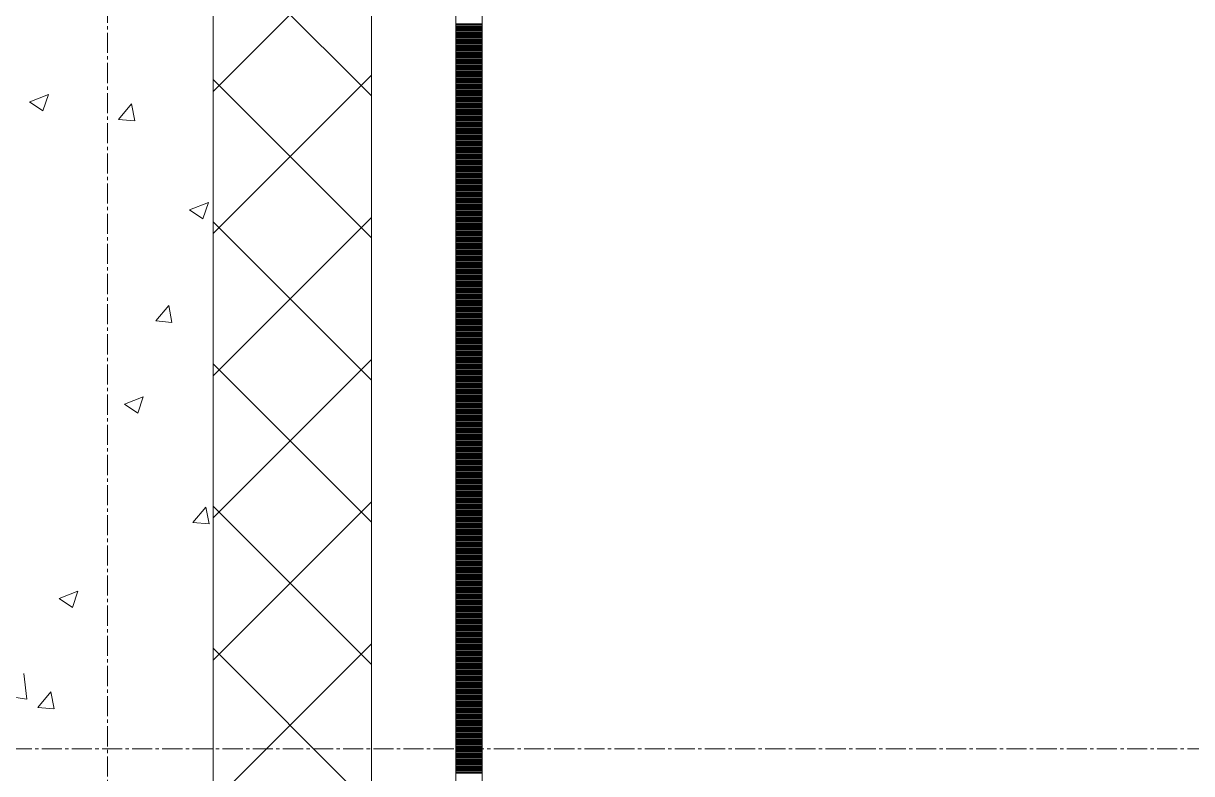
# Model space of a CAD drawing. Header units: millimetres. Extents: x 470010 to 1231400, y -134005 to 421770.
# Drawn here: x 529025 to 530132, y -78859 to -78148 of the extents above; entities that cross this region are included whole.
import ezdxf

# ---------------------------------------------------------------- set-up
doc = ezdxf.new("R2010")
doc.units = ezdxf.units.MM
doc.linetypes.add('CENTER2', pattern=[28.575, 19.05, -3.175, 3.175, -3.175])
doc.layers.add('АР_Оси_РД_100', color=7, linetype='Continuous', lineweight=0, true_color=0x525252)
for name, color, linetype, lineweight in [('АР_Стены ПЕНОблок', 52, 'Continuous', 20), ('АР_Тонкая', 254, 'Continuous', 5), ('АР_Утеплитель', 31, 'Continuous', 0), ('АР_Штриховка', 8, 'Continuous', 0)]:
    doc.layers.add(name, color=color, linetype=linetype, lineweight=lineweight)

msp = doc.modelspace()

# ---------------------------------------------------------------- linework, layer by layer
at = {"layer": 'АР_Оси_РД_100', "linetype": 'CENTER2'}
for p, q in [((529104.533, -97435.876), (529104.533, -61707.197)), ((533204.533, -78835.876), (513999.575, -78835.876))]:
    msp.add_line(p, q, dxfattribs=at)
at = {"layer": 'АР_Стены ПЕНОблок', "color": 18, "linetype": 'Continuous', "lineweight": 20, "true_color": 0x000000}
msp.add_line((529204.532, -81935.876), (529204.532, -71735.876), dxfattribs=at)
at = {"layer": 'АР_Тонкая', "color": 18, "linetype": 'Continuous', "lineweight": 5, "true_color": 0x000000}
for p, q in [((529354.532, -71735.876), (529354.532, -81935.876)), ((529434.532, -81935.876), (529434.532, -71735.876)), ((529434.532, -71735.876), (529434.532, -81935.876)), ((529459.532, -81935.876), (529459.532, -71735.876))]:
    msp.add_line(p, q, dxfattribs=at)
at = {"layer": 'АР_Утеплитель', "color": 18, "linetype": 'Continuous', "lineweight": 0, "true_color": 0x000000}
for p, q in [((529204.532, -71735.876), (529204.532, -81935.876)), ((529354.532, -81935.876), (529354.532, -71735.876))]:
    msp.add_line(p, q, dxfattribs=at)
at = {"layer": 'АР_Штриховка', "color": 18, "linetype": 'Continuous', "lineweight": 0, "true_color": 0x000000}
for p, q in [((529204.532, -78212.877), (529354.532, -78062.877)), ((529354.532, -78217.02), (529204.532, -78067.02)), ((529434.532, -78148.876), (529459.532, -78148.876)), ((529434.532, -78149.876), (529459.532, -78149.876)), ((529434.532, -78150.876), (529459.532, -78150.876)), ((529434.532, -78151.876), (529459.532, -78151.876)), ((529434.532, -78152.876), (529459.532, -78152.876)), ((529434.532, -78153.876), (529459.532, -78153.876)), ((529434.532, -78154.876), (529459.532, -78154.876)), ((529434.532, -78155.876), (529459.532, -78155.876)), ((529434.532, -78156.876), (529459.532, -78156.876)), ((529434.532, -78157.876), (529459.532, -78157.876)), ((529434.532, -78158.876), (529459.532, -78158.876)), ((529434.532, -78159.876), (529459.532, -78159.876)), ((529434.532, -78160.876), (529459.532, -78160.876)), ((529434.532, -78161.876), (529459.532, -78161.876)), ((529434.532, -78162.876), (529459.532, -78162.876)), ((529434.532, -78163.876), (529459.532, -78163.876)), ((529434.532, -78164.876), (529459.532, -78164.876)), ((529434.532, -78165.876), (529459.532, -78165.876)), ((529434.532, -78166.876), (529459.532, -78166.876)), ((529434.532, -78167.876), (529459.532, -78167.876)), ((529434.532, -78168.876), (529459.532, -78168.876)), ((529434.532, -78169.876), (529459.532, -78169.876)), ((529434.532, -78170.876), (529459.532, -78170.876)), ((529434.532, -78171.876), (529459.532, -78171.876)), ((529434.532, -78172.876), (529459.532, -78172.876)), ((529434.532, -78173.876), (529459.532, -78173.876)), ((529434.532, -78174.876), (529459.532, -78174.876)), ((529434.532, -78175.876), (529459.532, -78175.876)), ((529434.532, -78176.876), (529459.532, -78176.876)), ((529434.532, -78177.876), (529459.532, -78177.876)), ((529434.532, -78178.876), (529459.532, -78178.876)), ((529434.532, -78179.876), (529459.532, -78179.876)), ((529434.532, -78180.876), (529459.532, -78180.876)), ((529434.532, -78181.876), (529459.532, -78181.876)), ((529434.532, -78182.876), (529459.532, -78182.876)), ((529434.532, -78183.876), (529459.532, -78183.876)), ((529434.532, -78184.876), (529459.532, -78184.876)), ((529434.532, -78185.876), (529459.532, -78185.876)), ((529434.532, -78186.876), (529459.532, -78186.876)), ((529434.532, -78187.876), (529459.532, -78187.876)), ((529204.532, -78347.581), (529354.532, -78197.581)), ((529434.532, -78188.876), (529459.532, -78188.876)), ((529434.532, -78189.876), (529459.532, -78189.876)), ((529434.532, -78190.876), (529459.532, -78190.876)), ((529434.532, -78191.876), (529459.532, -78191.876)), ((529434.532, -78192.876), (529459.532, -78192.876)), ((529434.532, -78193.876), (529459.532, -78193.876)), ((529434.532, -78194.876), (529459.532, -78194.876)), ((529434.532, -78195.876), (529459.532, -78195.876)), ((529434.532, -78196.876), (529459.532, -78196.876)), ((529434.532, -78197.876), (529459.532, -78197.876)), ((529434.532, -78198.876), (529459.532, -78198.876)), ((529354.532, -78351.724), (529204.532, -78201.724)), ((529434.532, -78199.876), (529459.532, -78199.876)), ((529434.532, -78200.876), (529459.532, -78200.876)), ((529434.532, -78201.876), (529459.532, -78201.876)), ((529434.532, -78202.876), (529459.532, -78202.876)), ((529434.532, -78203.876), (529459.532, -78203.876)), ((529434.532, -78204.876), (529459.532, -78204.876)), ((529434.532, -78205.876), (529459.532, -78205.876)), ((529434.532, -78206.876), (529459.532, -78206.876)), ((529434.532, -78207.876), (529459.532, -78207.876)), ((529434.532, -78208.876), (529459.532, -78208.876)), ((529434.532, -78209.876), (529459.532, -78209.876)), ((529030.684, -78222.711), (529048.469, -78215.884)), ((529043.303, -78231.279), (529048.453, -78215.93)), ((529434.532, -78210.876), (529459.532, -78210.876)), ((529434.532, -78211.876), (529459.532, -78211.876)), ((529434.532, -78212.876), (529459.532, -78212.876)), ((529434.532, -78213.876), (529459.532, -78213.876)), ((529434.532, -78214.876), (529459.532, -78214.876)), ((529434.532, -78215.876), (529459.532, -78215.876)), ((529434.532, -78216.876), (529459.532, -78216.876)), ((529434.532, -78217.876), (529459.532, -78217.876)), ((529434.532, -78218.876), (529459.532, -78218.876)), ((529434.532, -78219.876), (529459.532, -78219.876)), ((529434.532, -78220.876), (529459.532, -78220.876)), ((529030.664, -78222.755), (529043.299, -78231.278)), ((529114.985, -78239.357), (529127.23, -78224.764)), ((529130.241, -78240.673), (529127.304, -78224.751)), ((529434.532, -78221.876), (529459.532, -78221.876)), ((529434.532, -78222.876), (529459.532, -78222.876)), ((529434.532, -78223.876), (529459.532, -78223.876)), ((529434.532, -78224.876), (529459.532, -78224.876)), ((529434.532, -78225.876), (529459.532, -78225.876)), ((529434.532, -78226.876), (529459.532, -78226.876)), ((529434.532, -78227.876), (529459.532, -78227.876)), ((529434.532, -78228.876), (529459.532, -78228.876)), ((529434.532, -78229.876), (529459.532, -78229.876)), ((529434.532, -78230.876), (529459.532, -78230.876)), ((529434.532, -78231.876), (529459.532, -78231.876)), ((529114.985, -78239.358), (529130.167, -78240.686)), ((529434.532, -78232.876), (529459.532, -78232.876)), ((529434.532, -78233.876), (529459.532, -78233.876)), ((529434.532, -78234.876), (529459.532, -78234.876)), ((529434.532, -78235.876), (529459.532, -78235.876)), ((529434.532, -78236.876), (529459.532, -78236.876)), ((529434.532, -78237.876), (529459.532, -78237.876)), ((529434.532, -78238.876), (529459.532, -78238.876)), ((529434.532, -78239.876), (529459.532, -78239.876)), ((529434.532, -78240.876), (529459.532, -78240.876)), ((529434.532, -78241.876), (529459.532, -78241.876)), ((529434.532, -78242.876), (529459.532, -78242.876)), ((529434.532, -78243.876), (529459.532, -78243.876)), ((529434.532, -78244.876), (529459.532, -78244.876)), ((529434.532, -78245.876), (529459.532, -78245.876)), ((529434.532, -78246.876), (529459.532, -78246.876)), ((529434.532, -78247.876), (529459.532, -78247.876)), ((529434.532, -78248.876), (529459.532, -78248.876)), ((529434.532, -78249.876), (529459.532, -78249.876)), ((529434.532, -78250.876), (529459.532, -78250.876)), ((529434.532, -78251.876), (529459.532, -78251.876)), ((529434.532, -78252.876), (529459.532, -78252.876)), ((529434.532, -78253.876), (529459.532, -78253.876)), ((529434.532, -78254.876), (529459.532, -78254.876)), ((529434.532, -78255.876), (529459.532, -78255.876)), ((529434.532, -78256.876), (529459.532, -78256.876)), ((529434.532, -78257.876), (529459.532, -78257.876)), ((529434.532, -78258.876), (529459.532, -78258.876)), ((529434.532, -78259.876), (529459.532, -78259.876)), ((529434.532, -78260.876), (529459.532, -78260.876)), ((529434.532, -78261.876), (529459.532, -78261.876)), ((529434.532, -78262.876), (529459.532, -78262.876)), ((529434.532, -78263.876), (529459.532, -78263.876)), ((529434.532, -78264.876), (529459.532, -78264.876)), ((529434.532, -78265.876), (529459.532, -78265.876)), ((529434.532, -78266.876), (529459.532, -78266.876)), ((529434.532, -78267.876), (529459.532, -78267.876)), ((529434.532, -78268.876), (529459.532, -78268.876)), ((529434.532, -78269.876), (529459.532, -78269.876)), ((529434.532, -78270.876), (529459.532, -78270.876)), ((529434.532, -78271.876), (529459.532, -78271.876)), ((529434.532, -78272.876), (529459.532, -78272.876)), ((529434.532, -78273.876), (529459.532, -78273.876)), ((529434.532, -78274.876), (529459.532, -78274.876)), ((529434.532, -78275.876), (529459.532, -78275.876)), ((529434.532, -78276.876), (529459.532, -78276.876)), ((529434.532, -78277.876), (529459.532, -78277.876)), ((529434.532, -78278.876), (529459.532, -78278.876)), ((529434.532, -78279.876), (529459.532, -78279.876)), ((529434.532, -78280.876), (529459.532, -78280.876)), ((529434.532, -78281.876), (529459.532, -78281.876)), ((529434.532, -78282.876), (529459.532, -78282.876)), ((529434.532, -78283.876), (529459.532, -78283.876)), ((529434.532, -78284.876), (529459.532, -78284.876)), ((529434.532, -78285.876), (529459.532, -78285.876)), ((529434.532, -78286.876), (529459.532, -78286.876)), ((529434.532, -78287.876), (529459.532, -78287.876)), ((529434.532, -78288.876), (529459.532, -78288.876)), ((529434.532, -78289.876), (529459.532, -78289.876)), ((529434.532, -78290.876), (529459.532, -78290.876)), ((529434.532, -78291.876), (529459.532, -78291.876)), ((529434.532, -78292.876), (529459.532, -78292.876)), ((529434.532, -78293.876), (529459.532, -78293.876)), ((529434.532, -78294.876), (529459.532, -78294.876)), ((529434.532, -78295.876), (529459.532, -78295.876)), ((529434.532, -78296.876), (529459.532, -78296.876)), ((529434.532, -78297.876), (529459.532, -78297.876)), ((529434.532, -78298.876), (529459.532, -78298.876)), ((529434.532, -78299.876), (529459.532, -78299.876)), ((529434.532, -78300.876), (529459.532, -78300.876)), ((529434.532, -78301.876), (529459.532, -78301.876)), ((529434.532, -78302.876), (529459.532, -78302.876)), ((529434.532, -78303.876), (529459.532, -78303.876)), ((529434.532, -78304.876), (529459.532, -78304.876)), ((529434.532, -78305.876), (529459.532, -78305.876)), ((529434.532, -78306.876), (529459.532, -78306.876)), ((529434.532, -78307.876), (529459.532, -78307.876)), ((529434.532, -78308.876), (529459.532, -78308.876)), ((529434.532, -78309.876), (529459.532, -78309.876)), ((529182.299, -78324.976), (529200.083, -78318.15)), ((529194.917, -78333.544), (529200.068, -78318.195)), ((529434.532, -78310.876), (529459.532, -78310.876)), ((529434.532, -78311.876), (529459.532, -78311.876)), ((529434.532, -78312.876), (529459.532, -78312.876)), ((529434.532, -78313.876), (529459.532, -78313.876)), ((529434.532, -78314.876), (529459.532, -78314.876)), ((529434.532, -78315.876), (529459.532, -78315.876)), ((529434.532, -78316.876), (529459.532, -78316.876)), ((529434.532, -78317.876), (529459.532, -78317.876)), ((529434.532, -78318.876), (529459.532, -78318.876)), ((529434.532, -78319.876), (529459.532, -78319.876)), ((529434.532, -78320.876), (529459.532, -78320.876)), ((529182.279, -78325.021), (529194.913, -78333.543)), ((529204.532, -78482.284), (529354.532, -78332.284)), ((529434.532, -78321.876), (529459.532, -78321.876)), ((529434.532, -78322.876), (529459.532, -78322.876)), ((529434.532, -78323.876), (529459.532, -78323.876)), ((529434.532, -78324.876), (529459.532, -78324.876)), ((529434.532, -78325.876), (529459.532, -78325.876)), ((529434.532, -78326.876), (529459.532, -78326.876)), ((529434.532, -78327.876), (529459.532, -78327.876)), ((529434.532, -78328.876), (529459.532, -78328.876)), ((529434.532, -78329.876), (529459.532, -78329.876)), ((529434.532, -78330.876), (529459.532, -78330.876)), ((529434.532, -78331.876), (529459.532, -78331.876)), ((529354.532, -78486.428), (529204.532, -78336.428)), ((529434.532, -78332.876), (529459.532, -78332.876)), ((529434.532, -78333.876), (529459.532, -78333.876)), ((529434.532, -78334.876), (529459.532, -78334.876)), ((529434.532, -78335.876), (529459.532, -78335.876)), ((529434.532, -78336.876), (529459.532, -78336.876)), ((529434.532, -78337.876), (529459.532, -78337.876)), ((529434.532, -78338.876), (529459.532, -78338.876)), ((529434.532, -78339.876), (529459.532, -78339.876)), ((529434.532, -78340.876), (529459.532, -78340.876)), ((529434.532, -78341.876), (529459.532, -78341.876)), ((529434.532, -78342.876), (529459.532, -78342.876)), ((529434.532, -78343.876), (529459.532, -78343.876)), ((529434.532, -78344.876), (529459.532, -78344.876)), ((529434.532, -78345.876), (529459.532, -78345.876)), ((529434.532, -78346.876), (529459.532, -78346.876)), ((529434.532, -78347.876), (529459.532, -78347.876)), ((529434.532, -78348.876), (529459.532, -78348.876)), ((529434.532, -78349.876), (529459.532, -78349.876)), ((529434.532, -78350.876), (529459.532, -78350.876)), ((529434.532, -78351.876), (529459.532, -78351.876)), ((529434.532, -78352.876), (529459.532, -78352.876)), ((529434.532, -78353.876), (529459.532, -78353.876)), ((529434.532, -78354.876), (529459.532, -78354.876)), ((529434.532, -78355.876), (529459.532, -78355.876)), ((529434.532, -78356.876), (529459.532, -78356.876)), ((529434.532, -78357.876), (529459.532, -78357.876)), ((529434.532, -78358.876), (529459.532, -78358.876)), ((529434.532, -78359.876), (529459.532, -78359.876)), ((529434.532, -78360.876), (529459.532, -78360.876)), ((529434.532, -78361.876), (529459.532, -78361.876)), ((529434.532, -78362.876), (529459.532, -78362.876)), ((529434.532, -78363.876), (529459.532, -78363.876)), ((529434.532, -78364.876), (529459.532, -78364.876)), ((529434.532, -78365.876), (529459.532, -78365.876)), ((529434.532, -78366.876), (529459.532, -78366.876)), ((529434.532, -78367.876), (529459.532, -78367.876)), ((529434.532, -78368.876), (529459.532, -78368.876)), ((529434.532, -78369.876), (529459.532, -78369.876)), ((529434.532, -78370.876), (529459.532, -78370.876)), ((529434.532, -78371.876), (529459.532, -78371.876)), ((529434.532, -78372.876), (529459.532, -78372.876)), ((529434.532, -78373.876), (529459.532, -78373.876)), ((529434.532, -78374.876), (529459.532, -78374.876)), ((529434.532, -78375.876), (529459.532, -78375.876)), ((529434.532, -78376.876), (529459.532, -78376.876)), ((529434.532, -78377.876), (529459.532, -78377.876)), ((529434.532, -78378.876), (529459.532, -78378.876)), ((529434.532, -78379.876), (529459.532, -78379.876)), ((529434.532, -78380.876), (529459.532, -78380.876)), ((529434.532, -78381.876), (529459.532, -78381.876)), ((529434.532, -78382.876), (529459.532, -78382.876)), ((529434.532, -78383.876), (529459.532, -78383.876)), ((529434.532, -78384.876), (529459.532, -78384.876)), ((529434.532, -78385.876), (529459.532, -78385.876)), ((529434.532, -78386.876), (529459.532, -78386.876)), ((529434.532, -78387.876), (529459.532, -78387.876)), ((529434.532, -78388.876), (529459.532, -78388.876)), ((529434.532, -78389.876), (529459.532, -78389.876)), ((529434.532, -78390.876), (529459.532, -78390.876)), ((529434.532, -78391.876), (529459.532, -78391.876)), ((529434.532, -78392.876), (529459.532, -78392.876)), ((529434.532, -78393.876), (529459.532, -78393.876)), ((529434.532, -78394.876), (529459.532, -78394.876)), ((529434.532, -78395.876), (529459.532, -78395.876)), ((529434.532, -78396.876), (529459.532, -78396.876)), ((529434.532, -78397.876), (529459.532, -78397.876)), ((529434.532, -78398.876), (529459.532, -78398.876)), ((529434.532, -78399.876), (529459.532, -78399.876)), ((529434.532, -78400.876), (529459.532, -78400.876)), ((529434.532, -78401.876), (529459.532, -78401.876)), ((529434.532, -78402.876), (529459.532, -78402.876)), ((529434.532, -78403.876), (529459.532, -78403.876)), ((529434.532, -78404.876), (529459.532, -78404.876)), ((529434.532, -78405.876), (529459.532, -78405.876)), ((529434.532, -78406.876), (529459.532, -78406.876)), ((529434.532, -78407.876), (529459.532, -78407.876)), ((529434.532, -78408.876), (529459.532, -78408.876)), ((529434.532, -78409.876), (529459.532, -78409.876)), ((529150.228, -78430.414), (529162.473, -78415.821)), ((529165.484, -78431.73), (529162.547, -78415.808)), ((529434.532, -78410.876), (529459.532, -78410.876)), ((529434.532, -78411.876), (529459.532, -78411.876)), ((529434.532, -78412.876), (529459.532, -78412.876)), ((529434.532, -78413.876), (529459.532, -78413.876)), ((529434.532, -78414.876), (529459.532, -78414.876)), ((529434.532, -78415.876), (529459.532, -78415.876)), ((529434.532, -78416.876), (529459.532, -78416.876)), ((529434.532, -78417.876), (529459.532, -78417.876)), ((529434.532, -78418.876), (529459.532, -78418.876)), ((529434.532, -78419.876), (529459.532, -78419.876)), ((529434.532, -78420.876), (529459.532, -78420.876)), ((529150.228, -78430.415), (529165.41, -78431.743)), ((529434.532, -78421.876), (529459.532, -78421.876)), ((529434.532, -78422.876), (529459.532, -78422.876)), ((529434.532, -78423.876), (529459.532, -78423.876)), ((529434.532, -78424.876), (529459.532, -78424.876)), ((529434.532, -78425.876), (529459.532, -78425.876)), ((529434.532, -78426.876), (529459.532, -78426.876)), ((529434.532, -78427.876), (529459.532, -78427.876)), ((529434.532, -78428.876), (529459.532, -78428.876)), ((529434.532, -78429.876), (529459.532, -78429.876)), ((529434.532, -78430.876), (529459.532, -78430.876)), ((529434.532, -78431.876), (529459.532, -78431.876)), ((529434.532, -78432.876), (529459.532, -78432.876)), ((529434.532, -78433.876), (529459.532, -78433.876)), ((529434.532, -78434.876), (529459.532, -78434.876)), ((529434.532, -78435.876), (529459.532, -78435.876)), ((529434.532, -78436.876), (529459.532, -78436.876)), ((529434.532, -78437.876), (529459.532, -78437.876)), ((529434.532, -78438.876), (529459.532, -78438.876)), ((529434.532, -78439.876), (529459.532, -78439.876)), ((529434.532, -78440.876), (529459.532, -78440.876)), ((529434.532, -78441.876), (529459.532, -78441.876)), ((529434.532, -78442.876), (529459.532, -78442.876)), ((529434.532, -78443.876), (529459.532, -78443.876)), ((529434.532, -78444.876), (529459.532, -78444.876)), ((529434.532, -78445.876), (529459.532, -78445.876)), ((529434.532, -78446.876), (529459.532, -78446.876)), ((529434.532, -78447.876), (529459.532, -78447.876)), ((529434.532, -78448.876), (529459.532, -78448.876)), ((529434.532, -78449.876), (529459.532, -78449.876)), ((529434.532, -78450.876), (529459.532, -78450.876)), ((529434.532, -78451.876), (529459.532, -78451.876)), ((529434.532, -78452.876), (529459.532, -78452.876)), ((529434.532, -78453.876), (529459.532, -78453.876)), ((529434.532, -78454.876), (529459.532, -78454.876)), ((529434.532, -78455.876), (529459.532, -78455.876)), ((529434.532, -78456.876), (529459.532, -78456.876)), ((529434.532, -78457.876), (529459.532, -78457.876)), ((529434.532, -78458.876), (529459.532, -78458.876)), ((529434.532, -78459.876), (529459.532, -78459.876)), ((529434.532, -78460.876), (529459.532, -78460.876)), ((529434.532, -78461.876), (529459.532, -78461.876)), ((529434.532, -78462.876), (529459.532, -78462.876)), ((529434.532, -78463.876), (529459.532, -78463.876)), ((529434.532, -78464.876), (529459.532, -78464.876)), ((529204.532, -78616.988), (529354.532, -78466.988)), ((529354.532, -78621.132), (529204.532, -78471.132)), ((529434.532, -78465.876), (529459.532, -78465.876)), ((529434.532, -78466.876), (529459.532, -78466.876)), ((529434.532, -78467.876), (529459.532, -78467.876)), ((529434.532, -78468.876), (529459.532, -78468.876)), ((529434.532, -78469.876), (529459.532, -78469.876)), ((529434.532, -78470.876), (529459.532, -78470.876)), ((529434.532, -78471.876), (529459.532, -78471.876)), ((529434.532, -78472.876), (529459.532, -78472.876)), ((529434.532, -78473.876), (529459.532, -78473.876)), ((529434.532, -78474.876), (529459.532, -78474.876)), ((529434.532, -78475.876), (529459.532, -78475.876)), ((529434.532, -78476.876), (529459.532, -78476.876)), ((529434.532, -78477.876), (529459.532, -78477.876)), ((529434.532, -78478.876), (529459.532, -78478.876)), ((529434.532, -78479.876), (529459.532, -78479.876)), ((529434.532, -78480.876), (529459.532, -78480.876)), ((529434.532, -78481.876), (529459.532, -78481.876)), ((529434.532, -78482.876), (529459.532, -78482.876)), ((529434.532, -78483.876), (529459.532, -78483.876)), ((529434.532, -78484.876), (529459.532, -78484.876)), ((529434.532, -78485.876), (529459.532, -78485.876)), ((529434.532, -78486.876), (529459.532, -78486.876)), ((529434.532, -78487.876), (529459.532, -78487.876)), ((529434.532, -78488.876), (529459.532, -78488.876)), ((529434.532, -78489.876), (529459.532, -78489.876)), ((529434.532, -78490.876), (529459.532, -78490.876)), ((529434.532, -78491.876), (529459.532, -78491.876)), ((529434.532, -78492.876), (529459.532, -78492.876)), ((529434.532, -78493.876), (529459.532, -78493.876)), ((529434.532, -78494.876), (529459.532, -78494.876)), ((529434.532, -78495.876), (529459.532, -78495.876)), ((529434.532, -78496.876), (529459.532, -78496.876)), ((529434.532, -78497.876), (529459.532, -78497.876)), ((529120.477, -78509.209), (529133.111, -78517.731)), ((529120.497, -78509.165), (529138.281, -78502.338)), ((529133.115, -78517.732), (529138.266, -78502.383)), ((529434.532, -78498.876), (529459.532, -78498.876)), ((529434.532, -78499.876), (529459.532, -78499.876)), ((529434.532, -78500.876), (529459.532, -78500.876)), ((529434.532, -78501.876), (529459.532, -78501.876)), ((529434.532, -78502.876), (529459.532, -78502.876)), ((529434.532, -78503.876), (529459.532, -78503.876)), ((529434.532, -78504.876), (529459.532, -78504.876)), ((529434.532, -78505.876), (529459.532, -78505.876)), ((529434.532, -78506.876), (529459.532, -78506.876)), ((529434.532, -78507.876), (529459.532, -78507.876)), ((529434.532, -78508.876), (529459.532, -78508.876)), ((529434.532, -78509.876), (529459.532, -78509.876)), ((529434.532, -78510.876), (529459.532, -78510.876)), ((529434.532, -78511.876), (529459.532, -78511.876)), ((529434.532, -78512.876), (529459.532, -78512.876)), ((529434.532, -78513.876), (529459.532, -78513.876)), ((529434.532, -78514.876), (529459.532, -78514.876)), ((529434.532, -78515.876), (529459.532, -78515.876)), ((529434.532, -78516.876), (529459.532, -78516.876)), ((529434.532, -78517.876), (529459.532, -78517.876)), ((529434.532, -78518.876), (529459.532, -78518.876)), ((529434.532, -78519.876), (529459.532, -78519.876)), ((529434.532, -78520.876), (529459.532, -78520.876)), ((529434.532, -78521.876), (529459.532, -78521.876)), ((529434.532, -78522.876), (529459.532, -78522.876)), ((529434.532, -78523.876), (529459.532, -78523.876)), ((529434.532, -78524.876), (529459.532, -78524.876)), ((529434.532, -78525.876), (529459.532, -78525.876)), ((529434.532, -78526.876), (529459.532, -78526.876)), ((529434.532, -78527.876), (529459.532, -78527.876)), ((529434.532, -78528.876), (529459.532, -78528.876)), ((529434.532, -78529.876), (529459.532, -78529.876)), ((529434.532, -78530.876), (529459.532, -78530.876)), ((529434.532, -78531.876), (529459.532, -78531.876)), ((529434.532, -78532.876), (529459.532, -78532.876)), ((529434.532, -78533.876), (529459.532, -78533.876)), ((529434.532, -78534.876), (529459.532, -78534.876)), ((529434.532, -78535.876), (529459.532, -78535.876)), ((529434.532, -78536.876), (529459.532, -78536.876)), ((529434.532, -78537.876), (529459.532, -78537.876)), ((529434.532, -78538.876), (529459.532, -78538.876)), ((529434.532, -78539.876), (529459.532, -78539.876)), ((529434.532, -78540.876), (529459.532, -78540.876)), ((529434.532, -78541.876), (529459.532, -78541.876)), ((529434.532, -78542.876), (529459.532, -78542.876)), ((529434.532, -78543.876), (529459.532, -78543.876)), ((529434.532, -78544.876), (529459.532, -78544.876)), ((529434.532, -78545.876), (529459.532, -78545.876)), ((529434.532, -78546.876), (529459.532, -78546.876)), ((529434.532, -78547.876), (529459.532, -78547.876)), ((529434.532, -78548.876), (529459.532, -78548.876)), ((529434.532, -78549.876), (529459.532, -78549.876)), ((529434.532, -78550.876), (529459.532, -78550.876)), ((529434.532, -78551.876), (529459.532, -78551.876)), ((529434.532, -78552.876), (529459.532, -78552.876)), ((529434.532, -78553.876), (529459.532, -78553.876)), ((529434.532, -78554.876), (529459.532, -78554.876)), ((529434.532, -78555.876), (529459.532, -78555.876)), ((529434.532, -78556.876), (529459.532, -78556.876)), ((529434.532, -78557.876), (529459.532, -78557.876)), ((529434.532, -78558.876), (529459.532, -78558.876)), ((529434.532, -78559.876), (529459.532, -78559.876)), ((529434.532, -78560.876), (529459.532, -78560.876)), ((529434.532, -78561.876), (529459.532, -78561.876)), ((529434.532, -78562.876), (529459.532, -78562.876)), ((529434.532, -78563.876), (529459.532, -78563.876)), ((529434.532, -78564.876), (529459.532, -78564.876)), ((529434.532, -78565.876), (529459.532, -78565.876)), ((529434.532, -78566.876), (529459.532, -78566.876)), ((529434.532, -78567.876), (529459.532, -78567.876)), ((529434.532, -78568.876), (529459.532, -78568.876)), ((529434.532, -78569.876), (529459.532, -78569.876)), ((529434.532, -78570.876), (529459.532, -78570.876)), ((529434.532, -78571.876), (529459.532, -78571.876)), ((529434.532, -78572.876), (529459.532, -78572.876)), ((529434.532, -78573.876), (529459.532, -78573.876)), ((529434.532, -78574.876), (529459.532, -78574.876)), ((529434.532, -78575.876), (529459.532, -78575.876)), ((529434.532, -78576.876), (529459.532, -78576.876)), ((529434.532, -78577.876), (529459.532, -78577.876)), ((529434.532, -78578.876), (529459.532, -78578.876)), ((529434.532, -78579.876), (529459.532, -78579.876)), ((529434.532, -78580.876), (529459.532, -78580.876)), ((529434.532, -78581.876), (529459.532, -78581.876)), ((529434.532, -78582.876), (529459.532, -78582.876)), ((529434.532, -78583.876), (529459.532, -78583.876)), ((529434.532, -78584.876), (529459.532, -78584.876)), ((529434.532, -78585.876), (529459.532, -78585.876)), ((529434.532, -78586.876), (529459.532, -78586.876)), ((529434.532, -78587.876), (529459.532, -78587.876)), ((529434.532, -78588.876), (529459.532, -78588.876)), ((529434.532, -78589.876), (529459.532, -78589.876)), ((529434.532, -78590.876), (529459.532, -78590.876)), ((529434.532, -78591.876), (529459.532, -78591.876)), ((529434.532, -78592.876), (529459.532, -78592.876)), ((529434.532, -78593.876), (529459.532, -78593.876)), ((529434.532, -78594.876), (529459.532, -78594.876)), ((529434.532, -78595.876), (529459.532, -78595.876)), ((529434.532, -78596.876), (529459.532, -78596.876)), ((529434.532, -78597.876), (529459.532, -78597.876)), ((529185.472, -78621.471), (529197.717, -78606.877)), ((529200.727, -78622.787), (529197.79, -78606.865)), ((529204.532, -78751.692), (529354.532, -78601.692)), ((529354.532, -78755.836), (529204.532, -78605.836)), ((529434.532, -78598.876), (529459.532, -78598.876)), ((529434.532, -78599.876), (529459.532, -78599.876)), ((529434.532, -78600.876), (529459.532, -78600.876)), ((529434.532, -78601.876), (529459.532, -78601.876)), ((529434.532, -78602.876), (529459.532, -78602.876)), ((529434.532, -78603.876), (529459.532, -78603.876)), ((529434.532, -78604.876), (529459.532, -78604.876)), ((529434.532, -78605.876), (529459.532, -78605.876)), ((529434.532, -78606.876), (529459.532, -78606.876)), ((529434.532, -78607.876), (529459.532, -78607.876)), ((529434.532, -78608.876), (529459.532, -78608.876)), ((529434.532, -78609.876), (529459.532, -78609.876)), ((529434.532, -78610.876), (529459.532, -78610.876)), ((529434.532, -78611.876), (529459.532, -78611.876)), ((529434.532, -78612.876), (529459.532, -78612.876)), ((529434.532, -78613.876), (529459.532, -78613.876)), ((529434.532, -78614.876), (529459.532, -78614.876)), ((529434.532, -78615.876), (529459.532, -78615.876)), ((529434.532, -78616.876), (529459.532, -78616.876)), ((529434.532, -78617.876), (529459.532, -78617.876)), ((529434.532, -78618.876), (529459.532, -78618.876)), ((529434.532, -78619.876), (529459.532, -78619.876)), ((529185.472, -78621.472), (529200.654, -78622.8)), ((529434.532, -78620.876), (529459.532, -78620.876)), ((529434.532, -78621.876), (529459.532, -78621.876)), ((529434.532, -78622.876), (529459.532, -78622.876)), ((529434.532, -78623.876), (529459.532, -78623.876)), ((529434.532, -78624.876), (529459.532, -78624.876)), ((529434.532, -78625.876), (529459.532, -78625.876)), ((529434.532, -78626.876), (529459.532, -78626.876)), ((529434.532, -78627.876), (529459.532, -78627.876)), ((529434.532, -78628.876), (529459.532, -78628.876)), ((529434.532, -78629.876), (529459.532, -78629.876)), ((529434.532, -78630.876), (529459.532, -78630.876)), ((529434.532, -78631.876), (529459.532, -78631.876)), ((529434.532, -78632.876), (529459.532, -78632.876)), ((529434.532, -78633.876), (529459.532, -78633.876)), ((529434.532, -78634.876), (529459.532, -78634.876)), ((529434.532, -78635.876), (529459.532, -78635.876)), ((529434.532, -78636.876), (529459.532, -78636.876)), ((529434.532, -78637.876), (529459.532, -78637.876)), ((529434.532, -78638.876), (529459.532, -78638.876)), ((529434.532, -78639.876), (529459.532, -78639.876)), ((529434.532, -78640.876), (529459.532, -78640.876)), ((529434.532, -78641.876), (529459.532, -78641.876)), ((529434.532, -78642.876), (529459.532, -78642.876)), ((529434.532, -78643.876), (529459.532, -78643.876)), ((529434.532, -78644.876), (529459.532, -78644.876)), ((529434.532, -78645.876), (529459.532, -78645.876)), ((529434.532, -78646.876), (529459.532, -78646.876)), ((529434.532, -78647.876), (529459.532, -78647.876)), ((529434.532, -78648.876), (529459.532, -78648.876)), ((529434.532, -78649.876), (529459.532, -78649.876)), ((529434.532, -78650.876), (529459.532, -78650.876)), ((529434.532, -78651.876), (529459.532, -78651.876)), ((529434.532, -78652.876), (529459.532, -78652.876)), ((529434.532, -78653.876), (529459.532, -78653.876)), ((529434.532, -78654.876), (529459.532, -78654.876)), ((529434.532, -78655.876), (529459.532, -78655.876)), ((529434.532, -78656.876), (529459.532, -78656.876)), ((529434.532, -78657.876), (529459.532, -78657.876)), ((529434.532, -78658.876), (529459.532, -78658.876)), ((529434.532, -78659.876), (529459.532, -78659.876)), ((529434.532, -78660.876), (529459.532, -78660.876)), ((529434.532, -78661.876), (529459.532, -78661.876)), ((529434.532, -78662.876), (529459.532, -78662.876)), ((529434.532, -78663.876), (529459.532, -78663.876)), ((529434.532, -78664.876), (529459.532, -78664.876)), ((529434.532, -78665.876), (529459.532, -78665.876)), ((529434.532, -78666.876), (529459.532, -78666.876)), ((529434.532, -78667.876), (529459.532, -78667.876)), ((529434.532, -78668.876), (529459.532, -78668.876)), ((529434.532, -78669.876), (529459.532, -78669.876)), ((529434.532, -78670.876), (529459.532, -78670.876)), ((529434.532, -78671.876), (529459.532, -78671.876)), ((529434.532, -78672.876), (529459.532, -78672.876)), ((529434.532, -78673.876), (529459.532, -78673.876)), ((529434.532, -78674.876), (529459.532, -78674.876)), ((529058.694, -78693.353), (529076.479, -78686.526)), ((529071.313, -78701.92), (529076.463, -78686.571)), ((529434.532, -78675.876), (529459.532, -78675.876)), ((529434.532, -78676.876), (529459.532, -78676.876)), ((529434.532, -78677.876), (529459.532, -78677.876)), ((529434.532, -78678.876), (529459.532, -78678.876)), ((529434.532, -78679.876), (529459.532, -78679.876)), ((529434.532, -78680.876), (529459.532, -78680.876)), ((529434.532, -78681.876), (529459.532, -78681.876)), ((529434.532, -78682.876), (529459.532, -78682.876)), ((529434.532, -78683.876), (529459.532, -78683.876)), ((529434.532, -78684.876), (529459.532, -78684.876)), ((529434.532, -78685.876), (529459.532, -78685.876)), ((529058.675, -78693.397), (529071.309, -78701.919)), ((529434.532, -78686.876), (529459.532, -78686.876)), ((529434.532, -78687.876), (529459.532, -78687.876)), ((529434.532, -78688.876), (529459.532, -78688.876)), ((529434.532, -78689.876), (529459.532, -78689.876)), ((529434.532, -78690.876), (529459.532, -78690.876)), ((529434.532, -78691.876), (529459.532, -78691.876)), ((529434.532, -78692.876), (529459.532, -78692.876)), ((529434.532, -78693.876), (529459.532, -78693.876)), ((529434.532, -78694.876), (529459.532, -78694.876)), ((529434.532, -78695.876), (529459.532, -78695.876)), ((529434.532, -78696.876), (529459.532, -78696.876)), ((529434.532, -78697.876), (529459.532, -78697.876)), ((529434.532, -78698.876), (529459.532, -78698.876)), ((529434.532, -78699.876), (529459.532, -78699.876)), ((529434.532, -78700.876), (529459.532, -78700.876)), ((529434.532, -78701.876), (529459.532, -78701.876)), ((529434.532, -78702.876), (529459.532, -78702.876)), ((529434.532, -78703.876), (529459.532, -78703.876)), ((529434.532, -78704.876), (529459.532, -78704.876)), ((529434.532, -78705.876), (529459.532, -78705.876)), ((529434.532, -78706.876), (529459.532, -78706.876)), ((529434.532, -78707.876), (529459.532, -78707.876)), ((529434.532, -78708.876), (529459.532, -78708.876)), ((529434.532, -78709.876), (529459.532, -78709.876)), ((529434.532, -78710.876), (529459.532, -78710.876)), ((529434.532, -78711.876), (529459.532, -78711.876)), ((529434.532, -78712.876), (529459.532, -78712.876)), ((529434.532, -78713.876), (529459.532, -78713.876)), ((529434.532, -78714.876), (529459.532, -78714.876)), ((529434.532, -78715.876), (529459.532, -78715.876)), ((529434.532, -78716.876), (529459.532, -78716.876)), ((529434.532, -78717.876), (529459.532, -78717.876)), ((529434.532, -78718.876), (529459.532, -78718.876)), ((529434.532, -78719.876), (529459.532, -78719.876)), ((529434.532, -78720.876), (529459.532, -78720.876)), ((529434.532, -78721.876), (529459.532, -78721.876)), ((529434.532, -78722.876), (529459.532, -78722.876)), ((529434.532, -78723.876), (529459.532, -78723.876)), ((529434.532, -78724.876), (529459.532, -78724.876)), ((529434.532, -78725.876), (529459.532, -78725.876)), ((529434.532, -78726.876), (529459.532, -78726.876)), ((529434.532, -78727.876), (529459.532, -78727.876)), ((529434.532, -78728.876), (529459.532, -78728.876)), ((529434.532, -78729.876), (529459.532, -78729.876)), ((529434.532, -78730.876), (529459.532, -78730.876)), ((529204.532, -78886.396), (529354.532, -78736.396)), ((529354.532, -78890.54), (529204.532, -78740.54)), ((529434.532, -78731.876), (529459.532, -78731.876)), ((529434.532, -78732.876), (529459.532, -78732.876)), ((529434.532, -78733.876), (529459.532, -78733.876)), ((529434.532, -78734.876), (529459.532, -78734.876)), ((529434.532, -78735.876), (529459.532, -78735.876)), ((529434.532, -78736.876), (529459.532, -78736.876)), ((529434.532, -78737.876), (529459.532, -78737.876)), ((529434.532, -78738.876), (529459.532, -78738.876)), ((529434.532, -78739.876), (529459.532, -78739.876)), ((529434.532, -78740.876), (529459.532, -78740.876)), ((529434.532, -78741.876), (529459.532, -78741.876)), ((529434.532, -78742.876), (529459.532, -78742.876)), ((529434.532, -78743.876), (529459.532, -78743.876)), ((529434.532, -78744.876), (529459.532, -78744.876)), ((529434.532, -78745.876), (529459.532, -78745.876)), ((529434.532, -78746.876), (529459.532, -78746.876)), ((529434.532, -78747.876), (529459.532, -78747.876)), ((529434.532, -78748.876), (529459.532, -78748.876)), ((529434.532, -78749.876), (529459.532, -78749.876)), ((529434.532, -78750.876), (529459.532, -78750.876)), ((529434.532, -78751.876), (529459.532, -78751.876)), ((529434.532, -78752.876), (529459.532, -78752.876)), ((529434.532, -78753.876), (529459.532, -78753.876)), ((529434.532, -78754.876), (529459.532, -78754.876)), ((529434.532, -78755.876), (529459.532, -78755.876)), ((529434.532, -78756.876), (529459.532, -78756.876)), ((529434.532, -78757.876), (529459.532, -78757.876)), ((529434.532, -78758.876), (529459.532, -78758.876)), ((529434.532, -78759.876), (529459.532, -78759.876)), ((529434.532, -78760.876), (529459.532, -78760.876)), ((529434.532, -78761.876), (529459.532, -78761.876)), ((529434.532, -78762.876), (529459.532, -78762.876)), ((529434.532, -78763.876), (529459.532, -78763.876)), ((529027.962, -78788.671), (529025.156, -78764.549)), ((529434.532, -78764.876), (529459.532, -78764.876)), ((529434.532, -78765.876), (529459.532, -78765.876)), ((529434.532, -78766.876), (529459.532, -78766.876)), ((529434.532, -78767.876), (529459.532, -78767.876)), ((529434.532, -78768.876), (529459.532, -78768.876)), ((529434.532, -78769.876), (529459.532, -78769.876)), ((529434.532, -78770.876), (529459.532, -78770.876)), ((529434.532, -78771.876), (529459.532, -78771.876)), ((529434.532, -78772.876), (529459.532, -78772.876)), ((529434.532, -78773.876), (529459.532, -78773.876)), ((529434.532, -78774.876), (529459.532, -78774.876)), ((529005.367, -78785.203), (529027.957, -78788.706)), ((529038.53, -78796.588), (529050.776, -78781.995)), ((529053.786, -78797.904), (529050.849, -78781.983)), ((529434.532, -78775.876), (529459.532, -78775.876)), ((529434.532, -78776.876), (529459.532, -78776.876)), ((529434.532, -78777.876), (529459.532, -78777.876)), ((529434.532, -78778.876), (529459.532, -78778.876)), ((529434.532, -78779.876), (529459.532, -78779.876)), ((529434.532, -78780.876), (529459.532, -78780.876)), ((529434.532, -78781.876), (529459.532, -78781.876)), ((529434.532, -78782.876), (529459.532, -78782.876)), ((529434.532, -78783.876), (529459.532, -78783.876)), ((529434.532, -78784.876), (529459.532, -78784.876)), ((529434.532, -78785.876), (529459.532, -78785.876)), ((529038.53, -78796.59), (529053.712, -78797.918)), ((529434.532, -78786.876), (529459.532, -78786.876)), ((529434.532, -78787.876), (529459.532, -78787.876)), ((529434.532, -78788.876), (529459.532, -78788.876)), ((529434.532, -78789.876), (529459.532, -78789.876)), ((529434.532, -78790.876), (529459.532, -78790.876)), ((529434.532, -78791.876), (529459.532, -78791.876)), ((529434.532, -78792.876), (529459.532, -78792.876)), ((529434.532, -78793.876), (529459.532, -78793.876)), ((529434.532, -78794.876), (529459.532, -78794.876)), ((529434.532, -78795.876), (529459.532, -78795.876)), ((529434.532, -78796.876), (529459.532, -78796.876)), ((529434.532, -78797.876), (529459.532, -78797.876)), ((529434.532, -78798.876), (529459.532, -78798.876)), ((529434.532, -78799.876), (529459.532, -78799.876)), ((529434.532, -78800.876), (529459.532, -78800.876)), ((529434.532, -78801.876), (529459.532, -78801.876)), ((529434.532, -78802.876), (529459.532, -78802.876)), ((529434.532, -78803.876), (529459.532, -78803.876)), ((529434.532, -78804.876), (529459.532, -78804.876)), ((529434.532, -78805.876), (529459.532, -78805.876)), ((529434.532, -78806.876), (529459.532, -78806.876)), ((529434.532, -78807.876), (529459.532, -78807.876)), ((529434.532, -78808.876), (529459.532, -78808.876)), ((529434.532, -78809.876), (529459.532, -78809.876)), ((529434.532, -78810.876), (529459.532, -78810.876)), ((529434.532, -78811.876), (529459.532, -78811.876)), ((529434.532, -78812.876), (529459.532, -78812.876)), ((529434.532, -78813.876), (529459.532, -78813.876)), ((529434.532, -78814.876), (529459.532, -78814.876)), ((529434.532, -78815.876), (529459.532, -78815.876)), ((529434.532, -78816.876), (529459.532, -78816.876)), ((529434.532, -78817.876), (529459.532, -78817.876)), ((529434.532, -78818.876), (529459.532, -78818.876)), ((529434.532, -78819.876), (529459.532, -78819.876)), ((529434.532, -78820.876), (529459.532, -78820.876)), ((529434.532, -78821.876), (529459.532, -78821.876)), ((529434.532, -78822.876), (529459.532, -78822.876)), ((529434.532, -78823.876), (529459.532, -78823.876)), ((529434.532, -78824.876), (529459.532, -78824.876)), ((529434.532, -78825.876), (529459.532, -78825.876)), ((529434.532, -78826.876), (529459.532, -78826.876)), ((529434.532, -78827.876), (529459.532, -78827.876)), ((529434.532, -78828.876), (529459.532, -78828.876)), ((529434.532, -78829.876), (529459.532, -78829.876)), ((529434.532, -78830.876), (529459.532, -78830.876)), ((529434.532, -78831.876), (529459.532, -78831.876)), ((529434.532, -78832.876), (529459.532, -78832.876)), ((529434.532, -78833.876), (529459.532, -78833.876)), ((529434.532, -78834.876), (529459.532, -78834.876)), ((529434.532, -78835.876), (529459.532, -78835.876)), ((529434.532, -78836.876), (529459.532, -78836.876)), ((529434.532, -78837.876), (529459.532, -78837.876)), ((529434.532, -78838.876), (529459.532, -78838.876)), ((529434.532, -78839.876), (529459.532, -78839.876)), ((529434.532, -78840.876), (529459.532, -78840.876)), ((529434.532, -78841.876), (529459.532, -78841.876)), ((529434.532, -78842.876), (529459.532, -78842.876)), ((529434.532, -78843.876), (529459.532, -78843.876)), ((529434.532, -78844.876), (529459.532, -78844.876)), ((529434.532, -78845.876), (529459.532, -78845.876)), ((529434.532, -78846.876), (529459.532, -78846.876)), ((529434.532, -78847.876), (529459.532, -78847.876)), ((529434.532, -78848.876), (529459.532, -78848.876)), ((529434.532, -78849.876), (529459.532, -78849.876)), ((529434.532, -78850.876), (529459.532, -78850.876)), ((529434.532, -78851.876), (529459.532, -78851.876)), ((529434.532, -78852.876), (529459.532, -78852.876)), ((529434.532, -78853.876), (529459.532, -78853.876)), ((529434.532, -78854.876), (529459.532, -78854.876)), ((529434.532, -78855.876), (529459.532, -78855.876)), ((529434.532, -78856.876), (529459.532, -78856.876)), ((529434.532, -78857.876), (529459.532, -78857.876)), ((529434.532, -78858.876), (529459.532, -78858.876))]:
    msp.add_line(p, q, dxfattribs=at)

doc.saveas('drawing.dxf')
